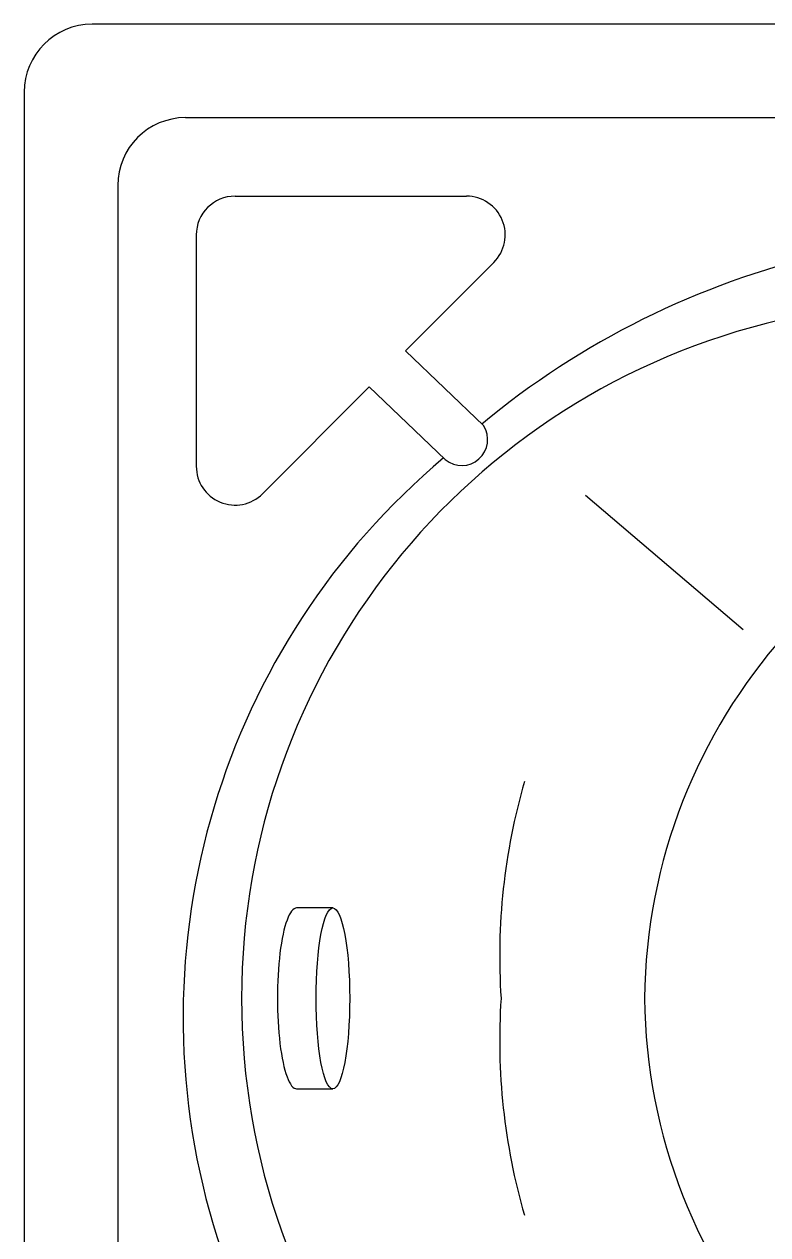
# Model space of a CAD drawing. Header units: millimetres. Extents: x -1094.8 to -1093.1, y 2261.74 to 2262.49.
# Drawn here: x -1094.8043 to -1094.5181, y 2262.0205 to 2262.4865 of the extents above; entities that cross this region are included whole.
import ezdxf

# ---------------------------------------------------------------- set-up
doc = ezdxf.new("R2010")
doc.units = ezdxf.units.MM
doc.header["$LTSCALE"] = 10
doc.layers.add('jacuzzi', color=1, linetype='Continuous')
doc.layers.add('LCOTA02', color=1, linetype='Continuous')

msp = doc.modelspace()

# ---------------------------------------------------------------- linework, layer by layer
at = {"layer": 'jacuzzi'}
for p, q in [((-1094.742155093569, 2262.450516190055), (-1093.16635264651, 2262.450516190055)), ((-1094.76828890299, 2262.424382380634), (-1094.76828890299, 2261.798579933584)), ((-1094.723120451602, 2262.42028134405), (-1094.634075233289, 2262.42028134405)), ((-1094.738054056985, 2262.405347738667), (-1094.738054056985, 2262.316302520353)), ((-1094.657563521349, 2262.360740143338), (-1094.623515579654, 2262.394788085033)), ((-1094.657563521349, 2262.360740143338), (-1094.627475062299, 2262.331951121249)), ((-1094.712560797968, 2262.305742866719), (-1094.671464387483, 2262.346839277204)), ((-1094.671464387483, 2262.346839277204), (-1094.64222088418, 2262.318858719571)), ((-1094.588288855314, 2262.305154003434), (-1094.527527331726, 2262.253519502647))]:
    msp.add_line(p, q, dxfattribs=at)
at = {"layer": 'jacuzzi', "color": 3}
msp.add_lwpolyline([(-1094.778120060628, 2262.486481157113, 0.414213562373095), (-1094.804253870048, 2262.460347347692), (-1094.804253870048, 2261.762614966526, 0.414213562373095), (-1094.778120060628, 2261.736481157105), (-1093.130387679451, 2261.736481157105, 0.414213562373095), (-1093.104253870031, 2261.762614966526), (-1093.104253870031, 2262.460347347692, 0.414213562373095), (-1093.130387679451, 2262.486481157113)], format="xyb", close=True, dxfattribs=at)
at = {"layer": 'jacuzzi'}
for centre, radius, start, end in [((-1094.742155093569, 2262.424382380634), 0.02613380942080807, 90, 180), ((-1094.723120451602, 2262.405347738667), 0.0149336053833189, 90, 180), ((-1094.634075233289, 2262.405347738667), 0.0149336053833189, 315, 90), ((-1094.423788639781, 2262.086481157109), 0.3198522611074978, 103.1628050880237, 129.7034268441925), ((-1094.452474749387, 2262.111481157109), 0.2681135448452557, 103.0696924534777, 256.9303075465223), ((-1094.635898366894, 2262.32658796674), 0.009985764197613321, 230.7168644651611, 32.48508401423596), ((-1094.461729618192, 2262.10422316424), 0.2813630651625511, 130.0816130310496, 262.8756810678939), ((-1094.351872275959, 2262.10949560467), 0.2136372532638353, 97.50024904453116, 179.4674832647765), ((-1094.723120451602, 2262.316302520353), 0.0149336053833189, 180, 315), ((-1094.377877517587, 2262.127614490077), 0.2433949339894938, 163.9325645559057, 183.800613714327), ((-1094.377877517587, 2262.095347824142), 0.2433949339894938, 176.199386285673, 196.0674354440943), ((-1094.351872275959, 2262.113466709548), 0.213637253263835, 180.5325167352234, 262.4997509554688)]:
    msp.add_arc(centre, radius, start, end, dxfattribs=at)
at = {"layer": 'LCOTA02'}
for p, q in [((-1094.685468277274, 2262.146295589695), (-1094.699404596398, 2262.146295589695)), ((-1094.699404596398, 2262.076666724524), (-1094.685468277274, 2262.076666724524))]:
    msp.add_line(p, q, dxfattribs=at)
msp.add_ellipse((-1094.699404596398, 2262.111481157109), major_axis=(-6.395096302238663e-18, -0.03481443258495585), ratio=0.2131837287456353, start_param=3.141592653589792, end_param=6.283185307179586, dxfattribs=at)
msp.add_ellipse((-1094.685468277274, 2262.111481157109), major_axis=(8.526795069651553e-18, 0.03481443258495586), ratio=0.186255241609695, dxfattribs=at)

doc.saveas('drawing.dxf')
